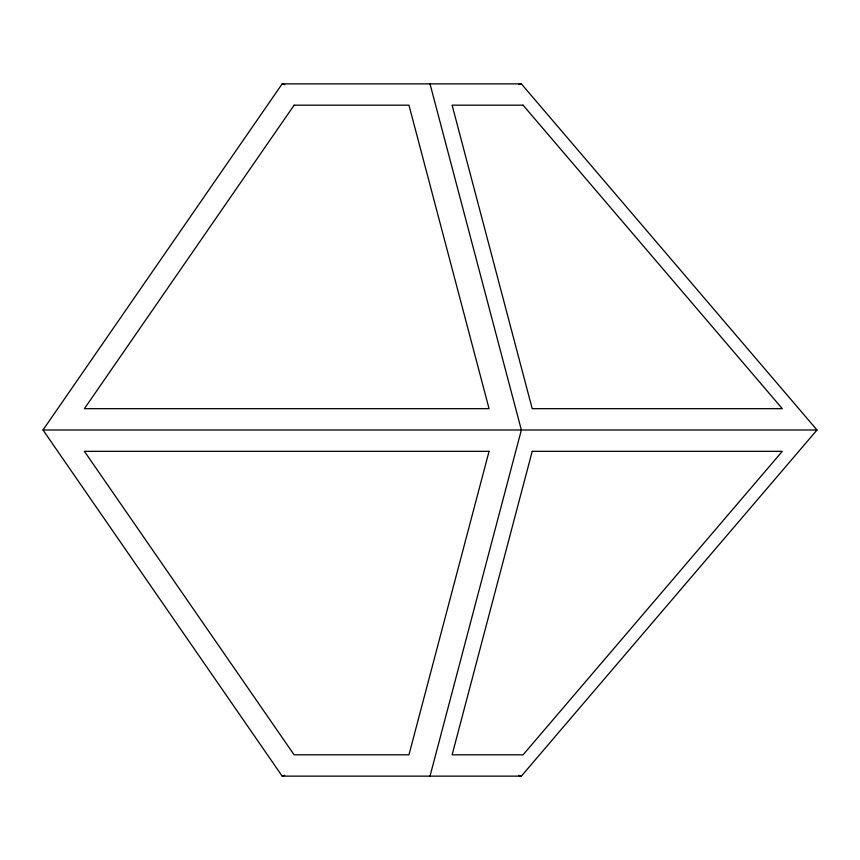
<?xml version="1.0" encoding="UTF-8"?>
<svg xmlns="http://www.w3.org/2000/svg" width="860" height="860" viewBox="0 0 860 860"><rect width="100%" height="100%" fill="white"/><g stroke="black" fill="none" stroke-linecap="round" stroke-linejoin="round"><path stroke-width="1.29" d="M430 776.139L521.354 430L430 83.861M43 430L282.177 83.861L521.354 83.861L817 430L521.354 776.139L282.177 776.139L43 430L817 430M282.177 776.139L284.692 775.279M518.795 84.57L521.354 83.861M518.795 775.43L521.354 776.139M282.177 83.861L284.692 84.721M489.06 451.328L408.952 754.822L294.12 754.822L84.409 451.328L489.06 451.328M532.211 451.328L452.113 754.822L523.084 754.822L782.299 451.328L532.211 451.328M294.12 105.178L84.409 408.672L489.06 408.672L408.952 105.178L294.12 105.178M523.084 105.178L452.113 105.178L532.211 408.672L782.299 408.672L523.084 105.178"/></g></svg>
